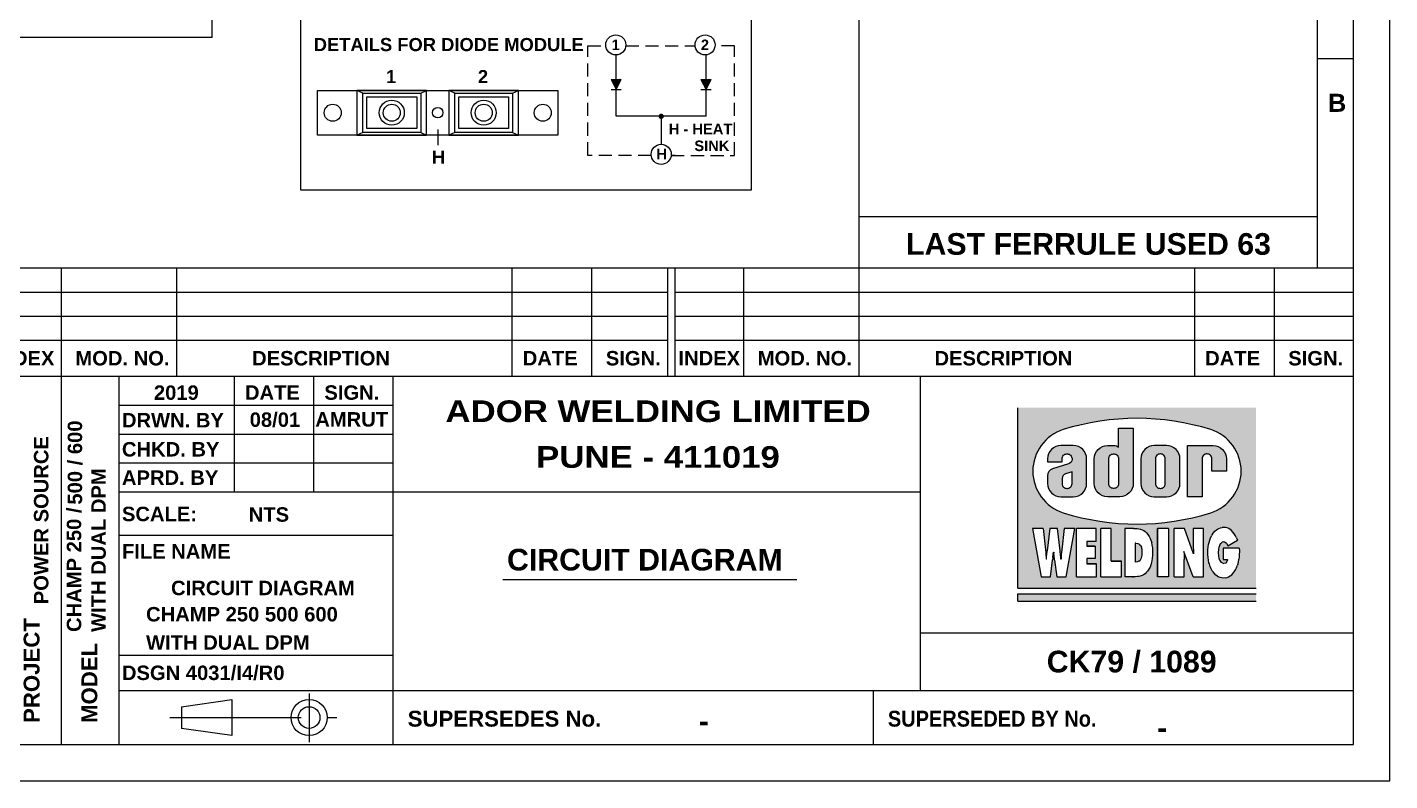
# Model space of a CAD drawing. Header units: millimetres. Extents: x 0 to 462, y 0 to 344.
# Drawn here: x 254.4 to 462, y 0 to 114.8 of the extents above; entities that cross this region are included whole.
import ezdxf
from ezdxf.enums import TextEntityAlignment as Align

# ---------------------------------------------------------------- set-up
doc = ezdxf.new("R2010")
doc.units = ezdxf.units.MM
doc.header["$LTSCALE"] = 8
doc.header["$MEASUREMENT"] = 0
doc.linetypes.add('CENTER', pattern=[2, 1.25, -0.25, 0.25, -0.25])
doc.linetypes.add('HIDDEN', pattern=[0.375, 0.25, -0.125])
doc.layers.add('A4', color=7, linetype='Continuous')
doc.layers.add('NP', color=7, linetype='Continuous')
doc.styles.add('ador', font='arialbd.ttf')
doc.styles.add('ROMANS', font='arialbd.ttf')

msp = doc.modelspace()

# ---------------------------------------------------------------- hatches: boundary and pattern name
at = {"ltscale": 2}
h = msp.add_hatch(color=3, dxfattribs=at)
h.paths.add_polyline_path([(405.35, 56.81), (405.35, 29.33), (441.65, 29.33), (441.65, 56.81)])
h.paths.add_polyline_path([(434.73, 53.47, -0.733333), (434.73, 40.82, -0.153846), (412.27, 40.82, -0.733333), (412.27, 53.47, -0.153846)], flags=16)
h.paths.add_polyline_path([(430.04, 49.02), (430.04, 45.28, -0.414214), (427.99, 43.23), (426.12, 43.23, -0.414214), (424.07, 45.28), (424.07, 49.02, -0.414214), (426.12, 51.07), (427.99, 51.07, -0.414214)], flags=0)
h.paths.add_polyline_path([(431.17, 51.07), (435.09, 51.07, -0.414214), (437.14, 49.02), (437.14, 47.13), (434.91, 47.13), (434.91, 49.06, 0.433713), (434.16, 49.77, 0.433713), (433.4, 49.06), (433.4, 43.23), (431.17, 43.23)], flags=0)
h.paths.add_polyline_path([(427.81, 49.06), (427.81, 45.23, -0.414214), (427.1, 44.52), (427.05, 44.52, -0.414214), (426.3, 45.28), (426.3, 49.06, -0.414214), (427.01, 49.77), (427.1, 49.77, -0.414214)], flags=0)
h.paths.add_polyline_path([(422.93, 53.71), (422.93, 45.28, -0.414214), (420.88, 43.23), (419.01, 43.23, -0.414214), (416.96, 45.28), (416.96, 49.02, -0.414214), (419.01, 51.07), (419.99, 51.07, -0.182885), (420.7, 50.8), (420.7, 53.71)], flags=0)
h.paths.add_polyline_path([(420.7, 49.06), (420.7, 45.23, -0.414214), (419.99, 44.52), (419.9, 44.52, -0.414214), (419.19, 45.23), (419.19, 49.06, -0.414214), (419.9, 49.77), (419.99, 49.77, -0.414214)], flags=0)
h.paths.add_polyline_path([(415.83, 49.02), (415.83, 45.28, -0.414214), (413.78, 43.23), (411.91, 43.23, -0.414214), (409.86, 45.28), (409.86, 46.45, -0.331089), (410.65, 47.52), (413.06, 48.24, 0.34945), (413.59, 49.02, 0.454051), (412.84, 49.77, 0.433713), (412.09, 49.06), (412.09, 48.55), (409.86, 48.55), (409.86, 49.02, -0.414214), (411.91, 51.07), (413.78, 51.07, -0.414214)], flags=0)
h.paths.add_polyline_path([(430.73, 38.43), (432.12, 34.58), (432.09, 34.99), (432.08, 35.14), (432.07, 35.53), (432.07, 35.96), (432.07, 38.43), (433.62, 38.43), (433.62, 31.06), (432.03, 31.06), (430.65, 34.89), (430.68, 34.47), (430.69, 34.36), (430.7, 33.94), (430.7, 33.72), (430.7, 31.06), (429.14, 31.06), (429.14, 38.43)], flags=16)
h.paths.add_polyline_path([(428.28, 38.43), (428.28, 31.06), (426.64, 31.06), (426.64, 38.43)], flags=16)
h.paths.add_polyline_path([(424.3, 38.22), (424.54, 38.1), (424.73, 37.97), (424.96, 37.74), (425.17, 37.48), (425.36, 37.2), (425.52, 36.88), (425.62, 36.63), (425.74, 36.27), (425.83, 35.88), (425.89, 35.47), (425.92, 35.05), (425.93, 34.74), (425.92, 34.3), (425.87, 33.88), (425.8, 33.48), (425.7, 33.1), (425.62, 32.86), (425.48, 32.53), (425.31, 32.22), (425.12, 31.94), (424.9, 31.69), (424.73, 31.53), (424.51, 31.38), (424.26, 31.26), (424, 31.18), (423.79, 31.13), (423.55, 31.1), (423.29, 31.08), (422.99, 31.07), (421.64, 31.06), (421.64, 38.43), (422.95, 38.43), (423.24, 38.42), (423.51, 38.4), (423.77, 38.37), (424.01, 38.32)], flags=16)
h.paths.add_polyline_path([(413.6, 47.05), (413.6, 45.23, -0.414214), (412.89, 44.52), (412.8, 44.52, -0.414214), (412.09, 45.23), (412.09, 46.04, -0.331089), (412.62, 46.76)], flags=0)
h.paths.add_polyline_path([(435.98, 38.44), (436.23, 38.53), (436.49, 38.58), (436.69, 38.59), (436.96, 38.57), (437.22, 38.51), (437.47, 38.41), (437.7, 38.27), (437.91, 38.1), (438.12, 37.88), (438.32, 37.62), (438.5, 37.32), (438.66, 36.98), (438.79, 36.65), (437.35, 35.77), (437.18, 36.11), (437.08, 36.23), (436.84, 36.37), (436.71, 36.38), (436.46, 36.31), (436.25, 36.12), (436.14, 35.93), (436.02, 35.61), (435.95, 35.21), (435.93, 34.75), (435.93, 34.73), (435.95, 34.26), (436.02, 33.86), (436.14, 33.54), (436.14, 33.52), (436.33, 33.26), (436.56, 33.12), (436.75, 33.09), (437.02, 33.16), (437.13, 33.25), (437.28, 33.57), (437.3, 33.7), (436.6, 33.7), (436.6, 35.43), (439.08, 35.43), (439.09, 35.09), (439.09, 34.9), (439.08, 34.45), (439.05, 34.03), (439.02, 33.74), (438.94, 33.31), (438.84, 32.93), (438.8, 32.81), (438.65, 32.45), (438.49, 32.12), (438.31, 31.82), (438.11, 31.57), (437.92, 31.37), (437.69, 31.19), (437.46, 31.05), (437.21, 30.95), (436.95, 30.89), (436.69, 30.87), (436.42, 30.89), (436.16, 30.95), (435.91, 31.05), (435.74, 31.15), (435.5, 31.32), (435.28, 31.54), (435.08, 31.8), (434.97, 31.97), (434.79, 32.29), (434.64, 32.63), (434.52, 33.01), (434.46, 33.21), (434.38, 33.6), (434.33, 34.02), (434.3, 34.44), (434.29, 34.73), (434.3, 35.17), (434.34, 35.59), (434.41, 36), (434.47, 36.26), (434.58, 36.65), (434.71, 37), (434.88, 37.34), (434.97, 37.49), (435.16, 37.78), (435.38, 38.02), (435.6, 38.22), (435.74, 38.31)], flags=16)
h.paths.add_polyline_path([(419.58, 38.43), (419.58, 33.45), (421.15, 33.45), (421.15, 31.06), (417.97, 31.06), (417.97, 38.43)], flags=16)
h.paths.add_polyline_path([(423.63, 36.12), (423.87, 36.01), (424.05, 35.81), (424.17, 35.58), (424.26, 35.21), (424.29, 34.74), (424.27, 34.33), (424.18, 33.95), (424.02, 33.63), (423.8, 33.45), (423.55, 33.35), (423.24, 33.31), (423.24, 36.17), (423.31, 36.17), (423.34, 36.17)], flags=0)
h.paths.add_polyline_path([(417.28, 38.43), (417.28, 36.43), (415.86, 36.43), (415.86, 35.72), (417.15, 35.72), (417.15, 33.84), (415.86, 33.84), (415.86, 33.06), (417.32, 33.06), (417.32, 31.06), (414.28, 31.06), (414.28, 38.43)], flags=16)
h.paths.add_polyline_path([(414.01, 38.43), (412.7, 31.06), (411.29, 31.06), (410.95, 33.57), (410.93, 33.76), (410.87, 34.25), (410.83, 34.65), (410.83, 34.79), (410.77, 34.79), (410.75, 34.44), (410.7, 33.99), (410.67, 33.75), (410.64, 33.57), (410.31, 31.06), (408.9, 31.06), (407.59, 38.43), (409.21, 38.43), (409.56, 35.18), (409.6, 34.74), (409.63, 34.4), (409.65, 33.97), (409.66, 33.74), (409.7, 33.74), (409.71, 34.1), (409.75, 34.53), (409.79, 34.89), (409.8, 34.99), (410.23, 38.43), (411.37, 38.43), (411.79, 34.99), (411.8, 34.89), (411.86, 34.4), (411.89, 33.98), (411.9, 33.74), (411.94, 33.74), (411.95, 34.15), (411.97, 34.4), (412, 34.81), (412.04, 35.18), (412.39, 38.43)], flags=16)
msp.add_hatch(color=3, dxfattribs=at).paths.add_polyline_path([(405.35, 28.48), (405.35, 27.34), (441.65, 27.34), (441.65, 28.48)])

# ---------------------------------------------------------------- linework, layer by layer
at = {"color": 3, "ltscale": 6}
for p, q in [((462, 0), (462, 343.79)), ((451, 78.1), (451, 338.29)), ((456.5, 5.5), (456.5, 338.29)), ((451, 78.1), (451, 321.2)), ((451, 78.1), (451, 321.2)), ((451, 78.1), (451, 321.2)), ((451, 78.1), (451, 321.2)), ((451, 78.1), (451, 321.2)), ((451, 110), (456.5, 110)), ((27.5, 78.1), (456.5, 78.1)), ((259.6, 78.1), (259.6, 5.5)), ((277.2, 78.1), (277.2, 61.6)), ((328.34, 61.6), (328.34, 78.1)), ((340.45, 61.6), (340.45, 78.1)), ((352, 78.1), (352, 61.6)), ((353.1, 78.1), (353.1, 61.6)), ((363.55, 78.1), (363.55, 61.6)), ((381.15, 78.1), (381.15, 61.6)), ((432.29, 61.6), (432.29, 78.1)), ((248.6, 74.43), (352, 74.43)), ((353.1, 74.43), (456.5, 74.43)), ((248.6, 70.76), (352, 70.76)), ((353.1, 70.76), (456.5, 70.76)), ((248.6, 67.1), (352, 67.1)), ((353.1, 67.1), (456.5, 67.1)), ((248.6, 61.6), (456.5, 61.6)), ((268.4, 61.6), (268.4, 5.5)), ((286, 44), (286, 61.6)), ((298.1, 44), (298.1, 61.6)), ((310.2, 44), (310.2, 61.6)), ((310.2, 5.5), (310.2, 61.6)), ((390.5, 13.75), (390.5, 61.6)), ((268.4, 57.2), (310.2, 57.2)), ((268.4, 52.8), (310.2, 52.8)), ((268.4, 48.4), (310.2, 48.4)), ((268.4, 44), (390.5, 44)), ((268.4, 37.4), (310.2, 37.4)), ((390.5, 22.55), (456.5, 22.55)), ((268.4, 19.14), (310.2, 19.14)), ((268.4, 13.75), (456.5, 13.75)), ((383.35, 5.5), (383.35, 13.75)), ((277.93, 11.27), (285.63, 12.37)), ((277.93, 11.27), (277.93, 7.97)), ((285.63, 12.37), (285.63, 6.87)), ((285.63, 6.87), (277.93, 7.97)), ((22, 5.5), (456.5, 5.5)), ((248.6, 5.5), (456.5, 5.5)), ((0, 0), (462, 0))]:
    msp.add_line(p, q, dxfattribs=at)
at = {"color": 4, "ltscale": 6}
for p, q in [((381.15, 338.29), (381.15, 78.1)), ((451, 85.89), (381.15, 85.89))]:
    msp.add_line(p, q, dxfattribs=at)
at = {"color": 2}
for p, q in [((343.4, 106.82), (344.18, 105.28)), ((343.4, 106.82), (344.94, 106.82)), ((344.43, 105.78), (343.41, 106.8)), ((344.49, 105.91), (343.57, 106.82)), ((344.37, 105.66), (343.59, 106.44)), ((344.55, 106.03), (343.76, 106.82)), ((344.31, 105.54), (343.78, 106.07)), ((344.61, 106.15), (343.94, 106.82)), ((344.67, 106.27), (344.12, 106.82)), ((344.18, 105.28), (344.94, 106.82)), ((344.73, 106.39), (344.3, 106.82)), ((344.79, 106.51), (344.48, 106.82)), ((344.85, 106.63), (344.66, 106.82)), ((344.91, 106.75), (344.84, 106.82)), ((357.08, 106.82), (357.86, 105.28)), ((357.08, 106.82), (358.62, 106.82)), ((358.11, 105.78), (357.09, 106.8)), ((358.17, 105.91), (357.25, 106.82)), ((358.05, 105.66), (357.27, 106.44)), ((358.22, 106.03), (357.43, 106.82)), ((357.99, 105.54), (357.46, 106.07)), ((358.28, 106.15), (357.62, 106.82)), ((358.34, 106.27), (357.8, 106.82)), ((357.86, 105.28), (358.62, 106.82)), ((358.4, 106.39), (357.98, 106.82)), ((358.46, 106.51), (358.16, 106.82)), ((358.52, 106.63), (358.34, 106.82)), ((358.58, 106.75), (358.52, 106.82)), ((305.58, 104.74), (304.68, 105.14)), ((314.38, 104.74), (315.28, 105.14)), ((319.58, 104.74), (318.68, 105.14)), ((328.38, 104.74), (329.28, 105.14)), ((343.4, 105.28), (344.94, 105.28)), ((344.25, 105.42), (343.96, 105.7)), ((344.19, 105.3), (344.15, 105.34)), ((357.08, 105.28), (358.62, 105.28)), ((357.93, 105.42), (357.64, 105.7)), ((357.87, 105.3), (357.83, 105.34)), ((351.02, 101.19), (351.02, 96.93)), ((305.58, 98.74), (304.68, 98.34)), ((314.38, 98.74), (315.28, 98.34)), ((319.58, 98.74), (318.68, 98.34)), ((328.38, 98.74), (329.28, 98.34))]:
    msp.add_line(p, q, dxfattribs=at)
at = {"color": 3, "linetype": 'Continuous', "ltscale": 3}
for p, q in [((444.4, 78.1), (444.4, 61.6)), ((409.86, 48.55), (412.09, 48.55))]:
    msp.add_line(p, q, dxfattribs=at)
at = {"color": 3, "linetype": 'Continuous'}
for p, q in [((405.35, 29.33), (405.35, 56.81)), ((405.35, 29.33), (441.65, 29.33)), ((405.35, 28.48), (441.65, 28.48)), ((405.35, 27.34), (405.35, 28.48)), ((405.35, 27.34), (441.65, 27.34))]:
    msp.add_line(p, q, dxfattribs=at)
at = {"color": 3}
for p, q in [((407.59, 38.43), (408.9, 31.06)), ((409.21, 38.43), (407.59, 38.43)), ((409.21, 38.43), (409.56, 35.18)), ((410.23, 38.43), (409.8, 34.99)), ((411.37, 38.43), (410.23, 38.43)), ((411.79, 34.99), (411.37, 38.43)), ((412.39, 38.43), (412.04, 35.18)), ((414.01, 38.43), (412.39, 38.43)), ((412.7, 31.06), (414.01, 38.43)), ((414.28, 31.06), (414.28, 38.43)), ((417.28, 38.43), (414.28, 38.43)), ((417.28, 36.43), (417.28, 38.43)), ((417.97, 31.06), (417.97, 38.43)), ((419.58, 38.43), (417.97, 38.43)), ((419.58, 33.45), (419.58, 38.43)), ((421.64, 38.43), (421.64, 31.06)), ((422.95, 38.43), (421.64, 38.43)), ((422.95, 38.43), (423.24, 38.42)), ((423.24, 38.42), (423.51, 38.4)), ((423.51, 38.4), (423.77, 38.37)), ((423.77, 38.37), (423.99, 38.32)), ((423.99, 38.32), (424.01, 38.32)), ((424.01, 38.32), (424.3, 38.22)), ((424.3, 38.22), (424.54, 38.1)), ((424.54, 38.1), (424.73, 37.97)), ((424.73, 37.97), (424.96, 37.74)), ((424.96, 37.74), (425.17, 37.48)), ((425.17, 37.48), (425.36, 37.2)), ((426.64, 38.43), (426.64, 31.06)), ((426.64, 38.43), (426.64, 31.06)), ((426.64, 31.06), (426.64, 38.43)), ((428.28, 38.43), (426.64, 38.43)), ((428.28, 38.43), (428.28, 31.06)), ((429.14, 31.06), (429.14, 38.43)), ((430.73, 38.43), (429.14, 38.43)), ((432.12, 34.58), (430.73, 38.43)), ((432.07, 38.43), (432.07, 35.96)), ((433.62, 38.43), (432.07, 38.43)), ((433.62, 31.06), (433.62, 38.43)), ((434.97, 37.49), (434.88, 37.34)), ((434.97, 37.49), (435.16, 37.78)), ((435.16, 37.78), (435.38, 38.02)), ((435.38, 38.02), (435.6, 38.22)), ((435.6, 38.22), (435.74, 38.31)), ((435.74, 38.31), (435.98, 38.44)), ((435.98, 38.44), (436.23, 38.53)), ((436.23, 38.53), (436.49, 38.58)), ((436.69, 38.59), (436.49, 38.58)), ((436.96, 38.57), (436.69, 38.59)), ((437.22, 38.51), (436.96, 38.57)), ((437.47, 38.41), (437.22, 38.51)), ((437.7, 38.27), (437.47, 38.41)), ((437.91, 38.1), (437.7, 38.27)), ((438.12, 37.88), (437.91, 38.1)), ((438.32, 37.62), (438.12, 37.88)), ((438.5, 37.32), (438.32, 37.62)), ((415.86, 36.43), (415.86, 35.72)), ((417.28, 36.43), (415.86, 36.43)), ((415.86, 35.72), (417.15, 35.72)), ((415.86, 35.72), (417.15, 35.72)), ((417.15, 35.72), (415.86, 35.72)), ((417.15, 35.72), (417.15, 33.84)), ((417.15, 35.72), (417.15, 35.72)), ((423.24, 36.17), (423.24, 33.31)), ((423.31, 36.17), (423.24, 36.17)), ((423.31, 36.17), (423.34, 36.17)), ((423.34, 36.17), (423.63, 36.12)), ((423.63, 36.12), (423.87, 36.01)), ((424.05, 35.81), (423.87, 36.01)), ((424.05, 35.81), (424.17, 35.58)), ((424.26, 35.21), (424.17, 35.58)), ((425.36, 37.2), (425.52, 36.88)), ((425.52, 36.88), (425.62, 36.63)), ((425.62, 36.63), (425.74, 36.27)), ((425.83, 35.88), (425.74, 36.27)), ((425.89, 35.47), (425.83, 35.88)), ((425.92, 35.05), (425.89, 35.47)), ((432.07, 35.96), (432.07, 35.53)), ((432.07, 35.53), (432.08, 35.14)), ((434.3, 35.17), (434.34, 35.59)), ((434.34, 35.59), (434.41, 36)), ((434.41, 36), (434.47, 36.26)), ((434.47, 36.26), (434.58, 36.65)), ((434.58, 36.65), (434.71, 37)), ((434.71, 37), (434.88, 37.34)), ((435.95, 35.21), (436.02, 35.61)), ((436.14, 35.93), (436.02, 35.61)), ((436.14, 35.93), (436.25, 36.12)), ((436.25, 36.12), (436.46, 36.31)), ((436.71, 36.38), (436.46, 36.31)), ((439.08, 35.43), (436.6, 35.43)), ((436.6, 35.43), (436.6, 33.7)), ((436.71, 36.38), (436.84, 36.37)), ((436.84, 36.37), (437.08, 36.23)), ((437.08, 36.23), (437.18, 36.11)), ((437.18, 36.11), (437.35, 35.77)), ((437.35, 35.77), (438.79, 36.65)), ((438.66, 36.98), (438.5, 37.32)), ((438.66, 36.98), (438.79, 36.65)), ((439.08, 35.43), (439.09, 35.09)), ((409.56, 35.18), (409.6, 34.74)), ((409.6, 34.74), (409.63, 34.4)), ((409.63, 34.4), (409.65, 33.97)), ((409.65, 33.97), (409.66, 33.74)), ((409.7, 33.74), (409.66, 33.74)), ((409.7, 33.74), (409.71, 34.1)), ((409.71, 34.1), (409.75, 34.53)), ((409.75, 34.53), (409.79, 34.89)), ((409.79, 34.89), (409.8, 34.99)), ((410.31, 31.06), (410.64, 33.57)), ((410.64, 33.57), (410.67, 33.75)), ((410.7, 33.99), (410.67, 33.75)), ((410.7, 33.99), (410.75, 34.44)), ((410.75, 34.44), (410.77, 34.79)), ((410.77, 34.79), (410.83, 34.79)), ((410.83, 34.79), (410.83, 34.65)), ((410.87, 34.25), (410.83, 34.65)), ((410.93, 33.76), (410.87, 34.25)), ((410.95, 33.57), (410.93, 33.76)), ((410.95, 33.57), (411.29, 31.06)), ((411.8, 34.89), (411.79, 34.99)), ((411.86, 34.4), (411.8, 34.89)), ((411.89, 33.98), (411.86, 34.4)), ((411.9, 33.74), (411.89, 33.98)), ((411.94, 33.74), (411.9, 33.74)), ((411.95, 34.15), (411.94, 33.74)), ((411.97, 34.4), (411.95, 34.15)), ((412, 34.81), (411.97, 34.4)), ((412.04, 35.18), (412, 34.81)), ((417.15, 33.84), (415.86, 33.84)), ((415.86, 33.84), (415.86, 33.06)), ((419.58, 33.45), (421.15, 33.45)), ((419.58, 33.45), (421.15, 33.45)), ((421.15, 33.45), (419.58, 33.45)), ((421.15, 33.45), (421.15, 33.45)), ((421.15, 31.06), (421.15, 33.45)), ((423.55, 33.35), (423.24, 33.31)), ((423.8, 33.45), (423.55, 33.35)), ((423.8, 33.45), (423.99, 33.61)), ((424.04, 33.66), (423.99, 33.61)), ((424.04, 33.66), (424.18, 33.95)), ((424.18, 33.95), (424.27, 34.33)), ((424.29, 34.74), (424.26, 35.21)), ((424.27, 34.33), (424.29, 34.74)), ((425.7, 33.1), (425.8, 33.48)), ((425.8, 33.48), (425.87, 33.88)), ((425.87, 33.88), (425.92, 34.3)), ((425.93, 34.74), (425.92, 35.05)), ((425.92, 34.3), (425.93, 34.74)), ((430.65, 34.89), (430.68, 34.47)), ((432.03, 31.06), (430.65, 34.89)), ((430.68, 34.47), (430.69, 34.36)), ((430.69, 34.36), (430.7, 33.94)), ((430.7, 33.94), (430.7, 33.72)), ((430.7, 31.06), (430.7, 33.72)), ((432.08, 35.14), (432.09, 34.99)), ((432.09, 34.99), (432.12, 34.58)), ((432.12, 34.58), (432.12, 34.58)), ((434.29, 34.73), (434.3, 35.17)), ((434.3, 34.44), (434.29, 34.73)), ((434.33, 34.02), (434.3, 34.44)), ((434.38, 33.6), (434.33, 34.02)), ((434.46, 33.21), (434.38, 33.6)), ((434.52, 33.01), (434.46, 33.21)), ((435.93, 34.75), (435.95, 35.21)), ((435.93, 34.73), (435.93, 34.75)), ((435.95, 34.26), (435.93, 34.73)), ((436.02, 33.86), (435.95, 34.26)), ((436.14, 33.54), (436.02, 33.86)), ((436.14, 33.54), (436.14, 33.52)), ((436.14, 33.52), (436.33, 33.26)), ((436.56, 33.12), (436.33, 33.26)), ((436.6, 33.7), (437.3, 33.7)), ((437.13, 33.25), (437.02, 33.16)), ((437.13, 33.25), (437.28, 33.57)), ((437.3, 33.7), (437.28, 33.57)), ((438.84, 32.93), (438.94, 33.31)), ((438.94, 33.31), (439.02, 33.74)), ((439.05, 34.03), (439.02, 33.74)), ((439.08, 34.45), (439.05, 34.03)), ((439.09, 34.9), (439.08, 34.45)), ((439.09, 35.09), (439.09, 34.9)), ((415.86, 33.06), (417.32, 33.06)), ((415.86, 33.06), (417.32, 33.06)), ((417.32, 33.06), (415.86, 33.06)), ((417.32, 33.06), (417.32, 33.06)), ((417.32, 31.06), (417.32, 33.06)), ((424, 31.18), (423.79, 31.13)), ((424.26, 31.26), (424, 31.18)), ((424.51, 31.38), (424.26, 31.26)), ((424.73, 31.53), (424.51, 31.38)), ((424.9, 31.69), (424.73, 31.53)), ((425.12, 31.94), (424.9, 31.69)), ((425.31, 32.22), (425.12, 31.94)), ((425.48, 32.53), (425.31, 32.22)), ((425.62, 32.86), (425.48, 32.53)), ((425.7, 33.1), (425.62, 32.86)), ((434.64, 32.63), (434.52, 33.01)), ((434.79, 32.29), (434.64, 32.63)), ((434.97, 31.97), (434.79, 32.29)), ((435.08, 31.8), (434.97, 31.97)), ((435.28, 31.54), (435.08, 31.8)), ((435.5, 31.32), (435.28, 31.54)), ((435.74, 31.15), (435.5, 31.32)), ((435.74, 31.15), (435.91, 31.05)), ((436.56, 33.12), (436.75, 33.09)), ((437.02, 33.16), (436.75, 33.09)), ((436.75, 33.09), (436.75, 33.09)), ((437.46, 31.05), (437.69, 31.19)), ((437.69, 31.19), (437.92, 31.37)), ((437.92, 31.37), (438.11, 31.57)), ((438.11, 31.57), (438.31, 31.82)), ((438.31, 31.82), (438.49, 32.12)), ((438.49, 32.12), (438.65, 32.45)), ((438.65, 32.45), (438.8, 32.81)), ((438.84, 32.93), (438.8, 32.81)), ((326.87, 30.67), (371.69, 30.67)), ((408.9, 31.06), (410.31, 31.06)), ((411.29, 31.06), (412.7, 31.06)), ((414.28, 31.06), (417.32, 31.06)), ((417.97, 31.06), (421.15, 31.06)), ((422.99, 31.07), (421.64, 31.06)), ((422.83, 31.06), (422.99, 31.07)), ((423.29, 31.08), (422.99, 31.07)), ((423.55, 31.1), (423.29, 31.08)), ((423.79, 31.13), (423.55, 31.1)), ((428.28, 31.06), (426.64, 31.06)), ((426.64, 31.06), (426.64, 31.06)), ((429.14, 31.06), (430.7, 31.06)), ((432.03, 31.06), (433.62, 31.06)), ((436.16, 30.95), (435.91, 31.05)), ((436.42, 30.89), (436.16, 30.95)), ((436.69, 30.87), (436.42, 30.89)), ((436.95, 30.89), (436.69, 30.87)), ((436.95, 30.89), (437.21, 30.95)), ((437.21, 30.95), (437.46, 31.05))]:
    msp.add_line(p, q, dxfattribs=at)
at = {"color": 3, "linetype": 'CENTER', "ltscale": 6}
msp.add_line((297.38, 13.3), (297.38, 5.86), dxfattribs=at)
at = {"color": 3, "linetype": 'CENTER', "ltscale": 2}
msp.add_line((276.17, 9.62), (301.63, 9.62), dxfattribs=at)
at = {"color": 2, "linetype": 'HIDDEN'}
for points in [[(349.5, 95.24), (339.83, 95.24), (339.83, 111.93), (342.57, 111.93)], [(345.62, 111.93), (356.17, 111.93)], [(352.54, 95.24), (362.21, 95.24), (362.21, 111.93), (359.47, 111.93)], [(353.14, 95.24), (352.55, 95.24)]]:
    msp.add_lwpolyline(points, dxfattribs=at)
at = {"color": 2}
for points in [[(298.68, 105.14), (335.28, 105.14), (335.28, 98.34), (298.68, 98.34)], [(304.68, 98.34), (315.28, 98.34), (315.28, 105.14), (304.68, 105.14)], [(305.58, 104.74), (314.38, 104.74), (314.38, 98.74), (305.58, 98.74)], [(306.18, 104.14), (313.78, 104.14), (313.78, 99.34), (306.18, 99.34)], [(318.68, 98.34), (329.28, 98.34), (329.28, 105.14), (318.68, 105.14)], [(319.58, 104.74), (328.38, 104.74), (328.38, 98.74), (319.58, 98.74)], [(320.18, 104.14), (327.78, 104.14), (327.78, 99.34), (320.18, 99.34)]]:
    msp.add_lwpolyline(points, close=True, dxfattribs=at)
at = {"color": 3, "linetype": 'Continuous', "ltscale": 3}
msp.add_lwpolyline([(434.73, 53.47, 0.153846), (412.27, 53.47, 0.733333), (412.27, 40.82, 0.153846), (434.73, 40.82, 0.733333)], format="xyb", close=True, dxfattribs=at)
at = {"color": 3, "linetype": 'Continuous', "ltscale": 3, "flags": 128}
for points in [[(416.96, 49.02, -0.414214), (419.01, 51.07), (419.99, 51.07, -0.182885), (420.7, 50.8), (420.7, 53.71), (422.93, 53.71), (422.93, 45.28, -0.414214), (420.88, 43.23), (419.01, 43.23, -0.414214), (416.96, 45.28)], [(426.12, 43.23), (427.99, 43.23, 0.414214), (430.04, 45.28), (430.04, 49.02, 0.414214), (427.99, 51.07), (426.12, 51.07, 0.414214), (424.07, 49.02), (424.07, 45.28, 0.414214)], [(433.4, 49.06), (433.4, 43.23), (431.17, 43.23), (431.17, 51.07), (435.09, 51.07, -0.414214), (437.14, 49.02), (437.14, 47.13), (434.91, 47.13), (434.91, 49.06, 0.414214), (434.2, 49.77), (434.11, 49.77, 0.414214)], [(427.81, 45.23), (427.81, 49.06, 0.414214), (427.1, 49.77), (427.01, 49.77, 0.414214), (426.3, 49.06), (426.3, 45.28, 0.414214), (427.05, 44.52), (427.1, 44.52, 0.414214)], [(413.6, 47.05), (412.62, 46.76, 0.331089), (412.09, 46.04), (412.09, 45.23, 0.414214), (412.8, 44.52), (412.89, 44.52, 0.414214), (413.6, 45.23)]]:
    msp.add_lwpolyline(points, format="xyb", close=True, dxfattribs=at)
for points in [[(412.09, 48.55), (412.09, 49.06, -0.414214), (412.8, 49.77), (412.89, 49.77, -0.414214), (413.6, 49.06), (413.6, 48.97, -0.331089), (413.06, 48.24), (410.65, 47.52, 0.331089), (409.86, 46.45), (409.86, 45.28, 0.414214), (411.91, 43.23), (413.78, 43.23, 0.414214), (415.83, 45.28), (415.83, 49.02, 0.414214), (413.78, 51.07), (411.91, 51.07, 0.414214), (409.86, 49.02), (409.86, 48.55)], [(419.99, 49.77, -0.414214), (420.7, 49.06), (420.7, 45.23, -0.414214), (419.99, 44.52), (419.9, 44.52, -0.414214), (419.19, 45.23), (419.19, 49.06, -0.414214), (419.9, 49.77), (420.01, 49.77)]]:
    msp.add_lwpolyline(points, format="xyb", dxfattribs=at)
at = {"color": 2}
for centre, radius in [((300.98, 101.74), 1.3), ((309.98, 101.74), 1.91), ((309.98, 101.74), 1.3), ((316.98, 101.74), 0.8), ((323.98, 101.74), 1.91), ((323.98, 101.74), 1.3), ((332.98, 101.74), 1.3)]:
    msp.add_circle(centre, radius, dxfattribs=at)
at = {"color": 3, "ltscale": 6}
for radius in [2.75, 1.65]:
    msp.add_circle((297.38, 9.62), radius, dxfattribs=at)
at = {"layer": 'NP', "color": 4}
for q in [(282.63, 187.67), (238.26, 113.17)]:
    msp.add_line((282.63, 113.17), q, dxfattribs=at)
at = {"layer": 'NP', "color": 2}
for p, q in [((344.18, 101.19), (344.18, 110.54)), ((357.86, 101.19), (357.86, 110.54)), ((357.86, 101.19), (344.18, 101.19)), ((317, 99.18), (317, 96.78))]:
    msp.add_line(p, q, dxfattribs=at)
at = {"layer": 'NP', "color": 3}
msp.add_line((248.56, 78.1), (381.15, 78.1), dxfattribs=at)
at = {"layer": 'NP', "color": 2, "lineweight": -3}
msp.add_lwpolyline([(296.13, 116.27), (364.73, 116.27), (364.73, 89.92), (296.13, 89.92)], close=True, dxfattribs=at)
at = {"layer": 'NP', "color": 2, "const_width": 0.4}
msp.add_lwpolyline([(350.82, 101.19, 1), (351.22, 101.19, 1)], format="xyb", close=True, dxfattribs=at)
at = {"layer": 'NP', "color": 2}
for centre in [(344.1, 112.06), (357.7, 112.06), (351.02, 95.4)]:
    msp.add_circle(centre, 1.53, dxfattribs=at)

# ---------------------------------------------------------------- texts
at = {"color": 2, "style": 'ROMANS'}
for s, height, p in [('DETAILS FOR DIODE MODULE', 2, (298.09, 111.12)), ('1', 1.6, (343.46, 111.28)), ('2', 1.6, (357.06, 111.28)), ('1', 2, (309.1, 106.24)), ('2', 2, (323.1, 106.24)), ('H - HEAT', 1.6, (352.17, 98.46)), ('H', 2, (316.08, 93.97)), ('H', 1.6, (350.28, 94.64)), ('SINK', 1.6, (356.07, 95.9))]:
    msp.add_text(s, height=height, dxfattribs=at).set_placement(p)
at = {"color": 3, "ltscale": 6}
for s, height, style, p in [('B', 2.75, 'ROMANS', (452.6, 101.87)), ('DATE', 2.2, 'ador', (287.61, 58.02)), ('SIGN.', 2.2, 'ador', (299.71, 58.02)), ('DRWN. BY', 2.2, 'ador', (268.87, 53.81)), ('CHKD. BY', 2.2, 'ador', (268.87, 49.38)), ('APRD. BY', 2.2, 'ador', (268.87, 45.06)), ('SCALE:', 2.2, 'ador', (268.87, 39.53)), ('FILE NAME', 2.2, 'ador', (268.87, 33.84)), ('DSGN 4031/I4/R0', 2.2, 'ador', (268.87, 15.34)), ('SUPERSEDES No.', 2.42, 'ador', (312.4, 8.24))]:
    msp.add_text(s, height=height, dxfattribs=dict(at, style=style)).set_placement(p)
at = {"color": 3, "ltscale": 6, "style": 'ador'}
for s, p in [('INDEX', (253.89, 64.35)), ('MOD. NO.', (268.95, 64.35)), ('DESCRIPTION', (299.2, 64.35)), ('DATE', (334.11, 64.35)), ('SIGN.', (346.77, 64.35)), ('INDEX', (358.34, 64.35)), ('MOD. NO.', (372.9, 64.35)), ('DESCRIPTION', (403.15, 64.35)), ('DATE', (438.06, 64.35)), ('SIGN.', (450.72, 64.35))]:
    msp.add_text(s, height=2.2, dxfattribs=at).set_placement(p, align=Align.MIDDLE)
for s, p in [('PROJECT', (256.32, 8.8)), ('MODEL', (265.12, 8.8))]:
    msp.add_text(s, height=2.42, rotation=90, dxfattribs=at).set_placement(p)
at = {"color": 3, "ltscale": 6, "style": 'ador', "width": 0.9}
msp.add_text('SUPERSEDED BY No.', height=2.42, dxfattribs=at).set_placement((385.55, 8.24))
at = {"layer": 'A4', "color": 3, "style": 'ador', "width": 1.15}
for s, p in [('ADOR WELDING LIMITED', (350.54, 56.28)), ('PUNE - 411019', (350.53, 49.31))]:
    msp.add_text(s, height=3.3, dxfattribs=at).set_placement(p, align=Align.MIDDLE)
at = {"layer": 'NP', "color": 1, "ltscale": 2, "style": 'ador'}
msp.add_text('LAST FERRULE USED 63', height=3.3, dxfattribs=at).set_placement((416.11, 81.75), align=Align.MIDDLE)
at = {"layer": 'NP', "color": 3, "ltscale": 6, "style": 'ador'}
for s, height, p in [('2019', 2.2, (277.16, 59.11)), ('08/01', 2.2, (292.18, 55.02)), ('AMRUT', 2.2, (303.87, 55.02)), ('CK79 / 1089', 3.3, (422.69, 18.19)), ('-', 3.3, (357.52, 9.14)), ('-', 3.3, (427.32, 8.1))]:
    msp.add_text(s, height=height, dxfattribs=at).set_placement(p, align=Align.MIDDLE)
at = {"layer": 'NP', "color": 3, "ltscale": 2, "style": 'ador'}
for s, p in [('500 / 600', (262.81, 42.05)), ('POWER SOURCE', (257.67, 26.88)), ('WITH DUAL DPM', (266.41, 22.66)), ('CHAMP 250 / ', (262.67, 22.66))]:
    msp.add_text(s, height=2.2, rotation=90, dxfattribs=at).set_placement(p)
at = {"layer": 'NP', "color": 3, "ltscale": 6, "style": 'ador'}
msp.add_text('NTS', height=2.2, dxfattribs=at).set_placement((288.19, 39.45))
at = {"layer": 'NP', "color": 3, "ltscale": 2, "style": 'ador'}
msp.add_text('CIRCUIT DIAGRAM', height=3.3, dxfattribs=at).set_placement((348.53, 33.67), align=Align.MIDDLE)
for s, p in [('CIRCUIT DIAGRAM', (276.35, 28.26)), ('CHAMP 250 500 600', (272.55, 24.26)), ('WITH DUAL DPM', (272.55, 19.95))]:
    msp.add_text(s, height=2.2, dxfattribs=at).set_placement(p)

doc.saveas('drawing.dxf')
